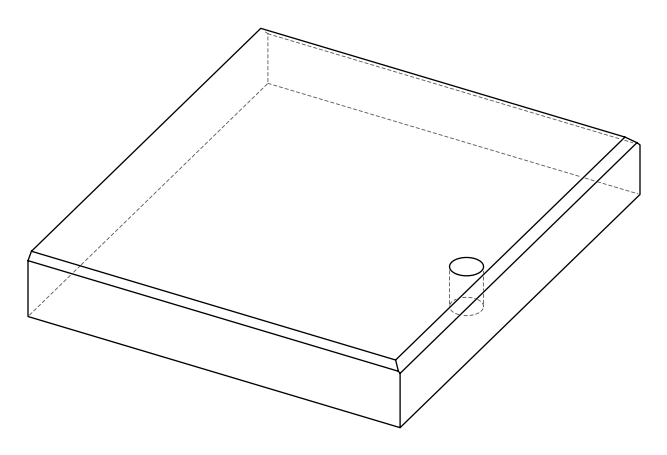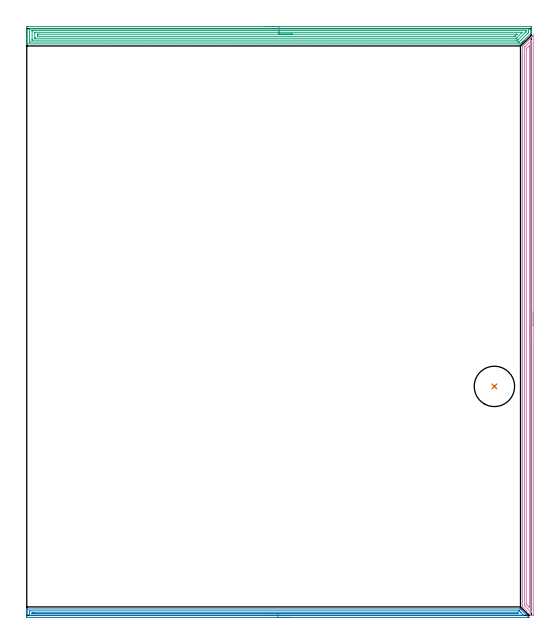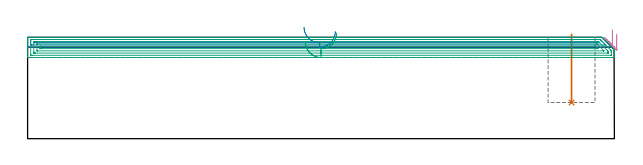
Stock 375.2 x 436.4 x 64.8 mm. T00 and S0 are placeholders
(PLAN: 4 operations, 1 tool changes, 34.8 min)
(1 INDEXABLE_INSERT_DRILL_BLIND_HOLE_FROM_SOLID | STEP1POCKET | UGT0302_009 | 0.18 min | 29449 mm3)
(2 AREA_MILL | FG_CHAMFER_SURFACE | UGT0205_001 | 9.05 min | 7452 mm3)
(3 AREA_MILL_1 | FG_CHAMFER_SURFACE_1 | UGT0205_001 | 15.16 min | 31213 mm3)
(4 AREA_MILL_2 | FG_CHAMFER_SURFACE_2 | UGT0205_001 | 10.43 min | 13527 mm3)
(TOOL UGT0302_009 | Indexable Insert Drill 30mm | D30 PA180 FL50 Z2)
(TOOL UGT0205_001 | Chamfer Mill 20 x 3 x 45 deg. | D20 FL50 Z2)
(OP 1 INDEXABLE_INSERT_DRILL_BLIND_HOLE_FROM_SOLID)
G17 G21 G94 G90
T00 M6
G54
G17 G0 G90 X347.8 Y170.3 S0 M3
G43 Z74.8 H0
G94 G81 G98 Z23.1 F250. R66.8
G80
M5
M2
(OP 2 AREA_MILL)
G17 G21 G94 G90
T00 M6
G54
G17 G0 G90 X196.75 Y-1.5 S1061 M3
G43 Z74.8 H0
Z68.5
G94 G1 X196.712 Z67.628 F250.
X196.598 Z66.764
X196.409 Z65.912
X196.147 Z65.08
X195.813 Z64.274
X195.41 Z63.5
X194.941 Z62.764
X194.41 Z62.072
X193.821 Z61.429
X193.178 Z60.84
X192.486 Z60.308
X191.75 Z59.84
X190.976 Z59.437
X190.17 Z59.103
X189.338 Z58.841
X188.486 Z58.652
X187.622 Z58.538
X186.75 Z58.5
X0.61
X0.115 Y-1.494 Z58.503
X0.009 Y-1.491 Z58.505
X0. Y-1.004 Z58.992
Y1.65 Z61.644
Y2.211 Z62.208
Y2.535 Z62.531
Y3.096 Z63.092
Y3.419 Z63.414
Y4.067 Z64.066
Y4.437 Z64.436
Y4.78 Z64.771
X0.008 Y4.797 Z64.788
X0.163 Y4.8 Z64.8
X366.641
X367.195 Y4.799 Z64.784
X367.249 Y4.751 Z64.75
X367.698 Y4.304 Z64.301
X373.006 Y-1.004 Z58.992
X373.334 Y-1.334 Z58.666
X373.447 Y-1.446 Z58.553
X373.485 Y-1.487 Z58.513
X373.486 Y-1.496 Z58.504
X373.485 Y-1.5 Z58.5
X186.75
Y-0.086 Z59.914
X3.288
X2.395 Y-0.085 Z59.915
X2.36 Y-0.084 Z59.916
X2.01 Y-0.066 Z59.934
X2.007 Y0.037 Z60.037
X2.001 Y0.271 Z60.271
Y2.926 Z62.926
X2.006 Y3.318 Z63.318
X2.01 Y3.369 Z63.369
X2.014 Y3.38 Z63.38
X2.021 Y3.381 Z63.381
X2.073 Y3.384 Z63.384
X2.181 Y3.385 Z63.385
X2.395 Y3.386 Z63.386
X365.782
X365.997 Y3.384 Z63.384
X366.103 Y3.381 Z63.381
X366.152 Y3.379 Z63.379
X366.251 Y3.287 Z63.287
X366.641 Y2.907 Z62.907
X367.015 Y2.535 Z62.535
X367.534 Y2.017 Z62.017
X368.785 Y0.765 Z60.765
X369.319 Y0.231 Z60.231
X369.518 Y0.028 Z60.028
X369.591 Y-0.05 Z59.95
X369.615 Y-0.076 Z59.924
X369.594 Y-0.079 Z59.921
X369.503 Y-0.082 Z59.918
X369.319 Y-0.085 Z59.915
X369.285 Y-0.086 Z59.914
X186.75
Y1.328 Z61.328
X4.181 Y1.329 Z61.329
X4.073 Y1.33 Z61.33
X4.034 Y1.332 Z61.332
X4.019 Y1.334 Z61.334
X4.01 Y1.353 Z61.353
X4.006 Y1.471 Z61.471
X4.005 Y1.65 Z61.65
X4.009 Y1.82 Z61.82
X4.028 Y1.965 Z61.965
X4.181 Y1.966 Z61.966
X4.75 Y1.97 Z61.97
X5.074 Y1.971 Z61.971
X5.642
X364.855
X364.963 Y1.97 Z61.97
X365.05 Y1.967 Z61.967
X365.104 Y1.965 Z61.965
X365.147 Y1.941 Z61.941
X365.445 Y1.65 Z61.65
X365.748 Y1.347 Z61.347
X365.751 Y1.334 Z61.334
X365.748 Y1.333 Z61.333
X365.179 Y1.329 Z61.329
X186.75 Y1.328 Z61.328
X185.878 Z61.367
X185.013 Z61.48
X184.162 Z61.669
X183.33 Z61.932
X182.524 Z62.265
X181.75 Z62.668
X181.014 Z63.137
X180.322 Z63.668
X179.679 Z64.257
X179.09 Z64.901
X178.558 Z65.593
X178.09 Z66.328
X177.687 Z67.102
X177.353 Z67.908
X177.091 Z68.74
X176.902 Z69.592
X176.788 Z70.457
X176.75 Z71.328
G0 Z74.8
M5
M2
(OP 3 AREA_MILL_1)
G17 G21 G94 G90
T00 M6
G54
G17 G0 G90 X177.6 Y437.9 S1061 M3
G43 Z74.8 H0
Z61.9
G94 G1 X177.638 Z61.028 F250.
X177.752 Z60.164
X177.941 Z59.312
X178.203 Z58.48
X178.537 Z57.674
X178.94 Z56.9
X179.409 Z56.164
X179.94 Z55.472
X180.529 Z54.829
X181.172 Z54.24
X181.864 Z53.709
X182.6 Z53.24
X183.374 Z52.837
X184.18 Z52.503
X185.012 Z52.241
X185.864 Z52.052
X186.728 Z51.938
X187.6 Z51.9
X374.593 Y437.899 Z51.901
X374.934 Y437.896 Z51.902
X375.19 Y437.892 Z51.904
X375.2 Y437.563 Z52.232
Y437.284 Z52.512
Y436.69 Z53.105
Y435.258 Z54.539
Y434.943 Z54.853
Y434.314 Z55.486
Y433.005 Z56.794
X375.188 Y432.988 Z56.812
X375.151 Y432.951 Z56.849
X374.962 Y432.76 Z57.036
X374.593 Y432.392 Z57.406
X369.898 Y427.698 Z62.101
X369.285 Y427.084 Z62.713
X369.238 Y427.037 Z62.762
X369.044 Y426.843 Z62.956
X368.994 Y426.793 Z63.004
X368.94 Y426.74 Z63.059
X368.759 Y426.558 Z63.241
X368.703 Y426.501 Z63.295
X368.643 Y426.442 Z63.357
X368.474 Y426.273 Z63.526
X368.412 Y426.21 Z63.586
X367.771 Y425.571 Z64.229
X367.539 Y425.337 Z64.459
X367.452 Y425.252 Z64.547
X367.335 Y425.137 Z64.66
X367.195 Y425.001 Z64.786
X366.56 Y425. Z64.8
X0.161
X0.01 Y425.003 Z64.788
X0.005 Y425.051 Z64.741
X0.002 Y425.12 Z64.672
X0. Y425.243 Z64.556
Y425.581 Z64.218
Y426.21 Z63.584
Y428.272 Z61.526
Y428.83 Z60.965
Y429.335 Z60.46
Y437.284 Z52.514
X0.004 Y437.563 Z52.234
X0.01 Y437.893 Z51.904
X0.266 Y437.897 Z51.902
X0.607 Y437.9 Z51.9
X187.6
Y436.486 Z53.314
X372.808 Y436.485 Z53.315
X373.018 Y436.484 Z53.316
X373.152 Y436.481 Z53.319
X373.181 Y436.479 Z53.321
X373.19 Y436.467 Z53.333
X373.193 Y436.441 Z53.359
X373.199 Y436.307 Z53.493
X373.2 Y434.56 Z55.24
X373.198 Y434.07 Z55.73
X373.195 Y433.691 Z56.109
X373.185 Y433.446 Z56.354
X372.945 Y433.197 Z56.603
X372.878 Y433.128 Z56.672
X366.56 Y426.81 Z62.99
X366.253 Y426.511 Z63.289
X366.168 Y426.43 Z63.37
X366.009 Y426.421 Z63.379
X365.667 Y426.417 Z63.383
X365.458 Y426.415 Z63.385
X2.392
X2.182 Y426.416 Z63.384
X2.048 Y426.419 Z63.381
X2.019 Y426.421 Z63.379
X2.01 Y426.433 Z63.367
X2.007 Y426.459 Z63.341
X2.001 Y426.593 Z63.207
X2. Y435.816 Z53.984
X2.001 Y436.199 Z53.601
X2.005 Y436.328 Z53.472
X2.01 Y436.43 Z53.37
X2.017 Y436.479 Z53.321
X2.051 Y436.48 Z53.32
X2.392 Y436.484 Z53.316
X2.601 Y436.485 Z53.315
X3.285 Y436.486 Z53.314
X187.6
Y435.072 Z54.728
X370.892 Y435.071 Z54.729
X371.023 Y435.07 Z54.73
X371.153 Y435.066 Z54.734
X371.183 Y435.065 Z54.735
X371.19 Y435.046 Z54.754
X371.195 Y435.001 Z54.799
X371.198 Y434.943 Z54.857
X371.199 Y434.77 Z55.03
X371.194 Y434.07 Z55.73
X371.192 Y433.904 Z55.896
X371.023 Y433.726 Z56.074
X370.757 Y433.457 Z56.343
X370.497 Y433.197 Z56.603
X365.46 Y428.16 Z61.64
X365.253 Y427.957 Z61.843
X365.155 Y427.866 Z61.934
X365.12 Y427.835 Z61.965
X365.037 Y427.833 Z61.967
X364.905 Y427.83 Z61.97
X364.775 Y427.829 Z61.971
X364.013 Y427.828 Z61.972
X4.308 Y427.829 Z61.971
X4.177 Y427.83 Z61.97
X4.047 Y427.834 Z61.966
X4.017 Y427.835 Z61.965
X4.01 Y427.854 Z61.946
X4.005 Y427.899 Z61.901
X4.002 Y427.957 Z61.843
X4. Y428.13 Z61.67
Y434.243 Z55.557
X4.005 Y434.943 Z54.857
X4.009 Y435.029 Z54.771
X4.012 Y435.065 Z54.735
X4.051 Y435.067 Z54.733
X4.177 Y435.069 Z54.731
X4.939 Y435.071 Z54.729
X5.07 Y435.072 Z54.728
X187.6
Y433.657 Z56.143
X368.12
X368.345 Y433.655 Z56.145
X368.411 Y433.654 Z56.146
X368.489 Y433.65 Z56.15
X368.436 Y433.589 Z56.211
X368.401 Y433.552 Z56.248
X368.345 Y433.494 Z56.306
X368.195 Y433.343 Z56.457
X364.554 Y429.703 Z60.097
X364.219 Y429.374 Z60.426
X364.102 Y429.263 Z60.537
X364.084 Y429.249 Z60.551
X364.058 Y429.247 Z60.553
X364. Y429.244 Z60.556
X363.882 Y429.243 Z60.557
X363.46
X6.433
X6.13 Y429.244 Z60.556
X6.084 Y429.245 Z60.555
X6.037 Y429.25 Z60.55
X6.01 Y429.254 Z60.546
X6. Y429.703 Z60.097
Y433.197 Z56.603
X6.003 Y433.615 Z56.185
X6.006 Y433.64 Z56.16
X6.009 Y433.648 Z56.152
X6.02 Y433.651 Z56.149
X6.102 Y433.655 Z56.145
X6.227 Y433.657 Z56.143
X6.384
X187.6
Y432.243 Z57.557
X363.964
X364.569 Y432.239 Z57.561
X364.619 Y432.237 Z57.563
X364.625 Y432.235 Z57.565
X364.619 Y432.226 Z57.574
X364.57 Y432.171 Z57.629
X364.493 Y432.092 Z57.708
X364.399 Y431.997 Z57.803
X363.28 Y430.88 Z58.92
X363.161 Y430.765 Z59.035
X363.08 Y430.69 Z59.11
X363.036 Y430.664 Z59.136
X362.99 Y430.661 Z59.139
X362.906 Y430.659 Z59.141
X362.097 Y430.657 Z59.143
X8.558
X8.213 Y430.66 Z59.14
X8.042 Y430.664 Z59.136
X8.01 Y430.666 Z59.134
X8.006 Y430.696 Z59.104
X8.004 Y430.745 Z59.055
X8. Y431.203 Z58.597
Y431.45 Z58.35
X8.001 Y432.075 Z57.725
X8.005 Y432.166 Z57.634
X8.01 Y432.22 Z57.58
X8.015 Y432.237 Z57.563
X8.033 Y432.238 Z57.562
X8.235 Y432.241 Z57.559
X8.64 Y432.243 Z57.557
X8.722
X187.6
X188.472 Z57.595
X189.337 Z57.709
X190.188 Z57.898
X191.02 Z58.16
X191.826 Z58.494
X192.6 Z58.897
X193.336 Z59.365
X194.028 Z59.896
X194.671 Z60.486
X195.26 Z61.129
X195.792 Z61.821
X196.26 Z62.557
X196.663 Z63.331
X196.997 Z64.137
X197.259 Z64.969
X197.448 Z65.82
X197.562 Z66.685
X197.6 Z67.557
G0 Z74.8
M5
M2
(OP 4 AREA_MILL_2)
G17 G21 G94 G90
T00 M6
G54
G17 G0 G90 X376.7 Y225.75 S1061 M3
G43 Z74.8 H0
Z66.8
G94 G1 Y225.712 Z65.928 F250.
Y225.598 Z65.064
Y225.409 Z64.212
Y225.147 Z63.38
Y224.813 Z62.574
Y224.41 Z61.8
Y223.942 Z61.064
Y223.41 Z60.372
Y222.821 Z59.729
Y222.178 Z59.14
Y221.486 Z58.608
Y220.75 Z58.14
Y219.976 Z57.737
Y219.17 Z57.403
Y218.338 Z57.141
Y217.486 Z56.952
Y216.622 Z56.838
Y215.75 Z56.8
Y0.372
X376.696 Y0.163 Z56.804
X376.691 Y0.003 Z56.805
X376.552 Y0. Z56.944
X376.391 Z57.104
X375.227 Y0.001 Z58.272
X374.993 Y0.01 Z58.504
X374.764 Y0.234 Z58.733
X368.841 Y6.159 Z64.658
X368.707 Y6.296 Z64.786
X368.704 Y6.304 Z64.789
X368.7 Y6.411 Z64.8
Y423.308
X368.696 Y423.487 Z64.796
X368.713 Y423.509 Z64.78
X368.947 Y423.747 Z64.553
X369.61 Y424.412 Z63.886
X369.799 Y424.599 Z63.701
X369.842 Y424.642 Z63.658
X370.493 Y425.295 Z63.004
X370.654 Y425.453 Z62.846
X370.735 Y425.535 Z62.765
X371.376 Y426.177 Z62.121
X371.508 Y426.308 Z61.992
X371.627 Y426.428 Z61.872
X371.817 Y426.618 Z61.68
X371.924 Y426.725 Z61.573
X372.52 Y427.32 Z60.979
X372.7 Y427.501 Z60.797
X372.816 Y427.618 Z60.681
X373.413 Y428.213 Z60.087
X373.583 Y428.384 Z59.914
X374.305 Y429.106 Z59.194
X374.465 Y429.267 Z59.031
X375.198 Y429.998 Z58.301
X375.348 Y430.15 Z58.148
X375.778 Y430.578 Z57.722
X376.09 Y430.891 Z57.408
X376.231 Y431.033 Z57.266
X376.632 Y431.432 Z56.868
X376.672 Y431.472 Z56.828
X376.688 Y431.486 Z56.812
X376.696 Y431.487 Z56.804
X376.7 Y431.486 Z56.8
Y215.75
X375.286 Z58.214
X375.285 Y2.394 Z58.215
X375.281 Y2.25 Z58.219
X375.279 Y2.192 Z58.221
X375.25 Y2.212 Z58.25
X375.201 Y2.255 Z58.299
X375.056 Y2.394 Z58.444
X370.592 Y6.858 Z62.908
X370.243 Y7.213 Z63.257
X370.144 Y7.318 Z63.356
X370.121 Y7.355 Z63.379
X370.119 Y7.377 Z63.381
X370.116 Y7.48 Z63.384
X370.114 Y7.687 Z63.386
X370.115 Y421.964 Z63.385
X370.121 Y422.378 Z63.379
X370.132 Y422.47 Z63.368
X370.186 Y422.529 Z63.314
X370.279 Y422.627 Z63.221
X370.507 Y422.857 Z62.993
X370.722 Y423.072 Z62.778
X375.061 Y427.41 Z58.439
X375.163 Y427.508 Z58.337
X375.25 Y427.589 Z58.25
X375.279 Y427.596 Z58.221
X375.285 Y427.384 Z58.215
Y427.32
X375.286 Y215.75 Z58.214
X373.872 Z59.628
X373.871 Y6.273 Z59.629
X373.87 Y6.079 Z59.63
X373.868 Y6.046 Z59.632
X373.866 Y6.042 Z59.634
X373.863 Z59.637
X373.826 Y6.076 Z59.674
X373.761 Y6.139 Z59.739
X373.583 Y6.316 Z59.917
X372.7 Y7.199 Z60.8
X372.149 Y7.751 Z61.351
X371.817 Y8.087 Z61.683
X371.545 Y8.366 Z61.955
X371.536 Y8.643 Z61.964
X371.532 Y8.932 Z61.968
X371.529 Y9.536 Z61.971
Y9.828
Y420.47
X371.532 Y421.071 Z61.968
X371.535 Y421.357 Z61.965
X371.548 Y421.437 Z61.952
X371.606 Y421.498 Z61.894
X371.817 Y421.716 Z61.683
X372.956 Y422.857 Z60.544
X373.715 Y423.616 Z59.785
X373.85 Y423.749 Z59.65
X373.858 Y423.754 Z59.642
X373.863 Z59.637
X373.864 Y423.749 Z59.636
X373.87 Y423.561 Z59.63
X373.871 Y423.458 Z59.629
X373.872 Y215.75 Z59.628
Y214.878 Z59.667
Y214.014 Z59.78
Y213.162 Z59.969
Y212.33 Z60.232
Y211.524 Z60.565
Y210.75 Z60.968
Y210.014 Z61.437
Y209.322 Z61.968
Y208.679 Z62.557
Y208.09 Z63.201
Y207.558 Z63.893
Y207.09 Z64.628
Y206.687 Z65.402
Y206.353 Z66.208
Y206.091 Z67.04
Y205.902 Z67.892
Y205.788 Z68.757
Y205.75 Z69.628
G0 Z74.8
M5
M2
